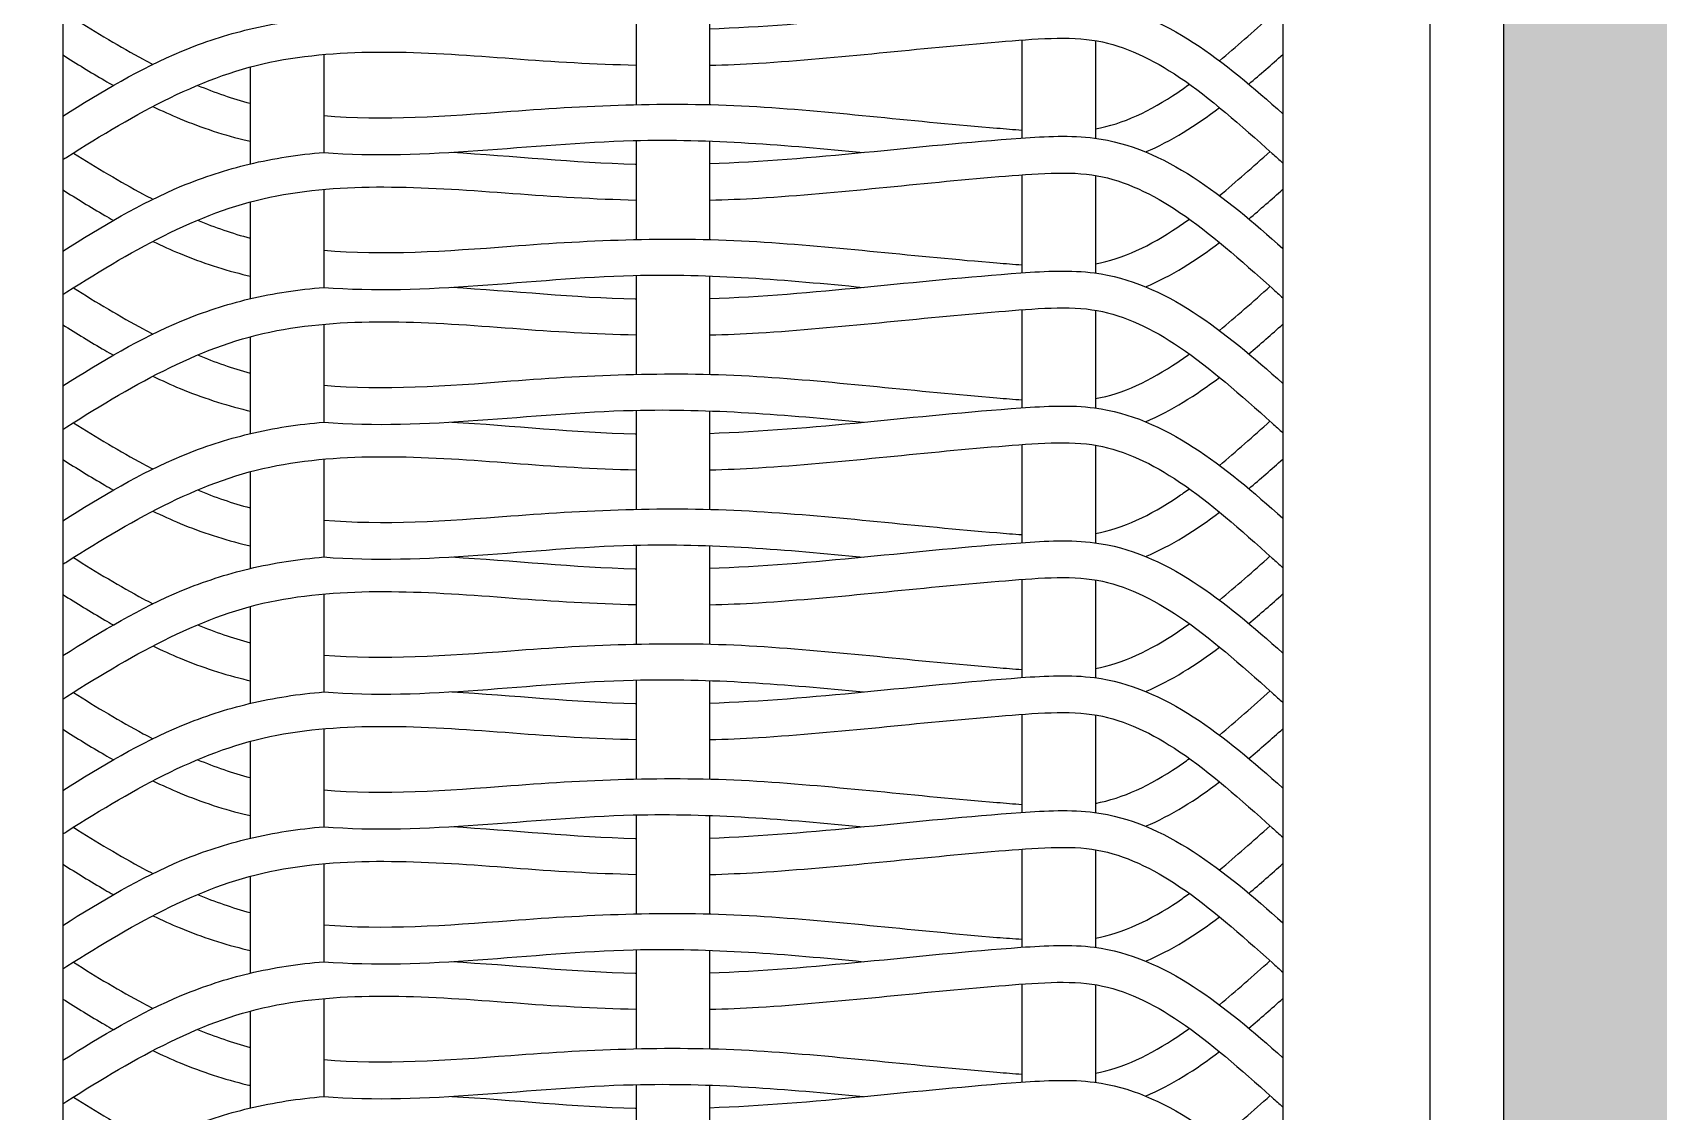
# Model space of a CAD drawing. Header units: millimetres. Extents: x 3409 to 3822, y 896 to 1108.
# Drawn here: x 3735.663 to 3736.769, y 1038.207 to 1038.941 of the extents above; entities that cross this region are included whole.
import ezdxf

# ---------------------------------------------------------------- set-up
doc = ezdxf.new("R2010")
doc.units = ezdxf.units.MM
doc.layers.add('a-epipla', color=8, linetype='Continuous')
doc.layers.add('toixoi_provolh', color=150, linetype='Continuous')

msp = doc.modelspace()

# ---------------------------------------------------------------- hatches: boundary and pattern name
at = {"layer": 'toixoi_provolh', "true_color": 0xa7a8aa}
h = msp.add_hatch(color=253, dxfattribs=at)
h.dxf.hatch_style = 1
h.paths.add_polyline_path([(3726.4639, 1040.6405), (3726.4639, 1040.2405)], flags=17)
h.paths.add_polyline_path([(3726.8639, 1040.6405), (3726.4639, 1040.6405), (3726.4639, 1040.2405), (3726.4639, 1037.6405), (3726.8639, 1037.6405)])
h.paths.add_polyline_path([(3729.8639, 1040.6405), (3726.8639, 1040.6405), (3726.8639, 1040.2405), (3729.8639, 1040.2405)])
h.paths.add_polyline_path([(3730.2639, 1040.6405), (3729.8639, 1040.6405), (3729.8639, 1040.2405), (3729.8639, 1037.6405), (3730.2639, 1037.6405)])
h.paths.add_polyline_path([(3733.2639, 1040.6405), (3730.2639, 1040.6405), (3730.2639, 1040.2405), (3733.2639, 1040.2405)])
h.paths.add_polyline_path([(3733.6639, 1040.6405), (3733.2639, 1040.6405), (3733.2639, 1040.2405), (3733.2639, 1037.6405), (3733.6639, 1037.6405)])
h.paths.add_polyline_path([(3736.6639, 1040.6405), (3733.6639, 1040.6405), (3733.6639, 1040.2405), (3736.6639, 1040.2405)])
h.paths.add_polyline_path([(3740.0639, 1040.6405), (3737.0639, 1040.6405), (3737.0639, 1040.2405), (3740.0639, 1040.2405)])
h.paths.add_polyline_path([(3737.0639, 1040.6405), (3736.6639, 1040.6405), (3736.6639, 1040.2405), (3736.6639, 1037.6405), (3737.0639, 1037.6405)])
h.paths.add_polyline_path([(3740.4639, 1040.6405), (3740.0639, 1040.6405), (3740.0639, 1040.2405), (3740.0639, 1037.6405), (3740.4639, 1037.6405)])

# ---------------------------------------------------------------- linework, layer by layer
at = {"layer": 'a-epipla'}
for p, q in [((3736.6139, 1040.1905), (3736.6139, 1037.6905)), ((3735.6839, 1040.0905), (3735.6839, 1037.6405)), ((3736.5139, 1040.0905), (3736.5139, 1037.6405)), ((3736.0739, 1038.9588), (3736.0739, 1038.8915)), ((3736.1239, 1038.9584), (3736.1239, 1038.8915)), ((3736.3364, 1038.9355), (3736.3364, 1038.8688)), ((3736.3864, 1038.9351), (3736.3864, 1038.8687)), ((3735.8614, 1038.9256), (3735.8614, 1038.859)), ((3735.8114, 1038.9171), (3735.8114, 1038.8512)), ((3736.0739, 1038.8671), (3736.0739, 1038.7997)), ((3736.1239, 1038.8667), (3736.1239, 1038.7997)), ((3735.8614, 1038.8339), (3735.8614, 1038.7672)), ((3736.3364, 1038.8438), (3736.3364, 1038.777)), ((3736.3864, 1038.8434), (3736.3864, 1038.7769)), ((3735.8114, 1038.8253), (3735.8114, 1038.7595)), ((3736.0739, 1038.7753), (3736.0739, 1038.708)), ((3736.1239, 1038.7749), (3736.1239, 1038.708)), ((3736.3364, 1038.752), (3736.3364, 1038.6853)), ((3736.3864, 1038.7516), (3736.3864, 1038.6852)), ((3735.8614, 1038.7421), (3735.8614, 1038.6755)), ((3735.8114, 1038.7336), (3735.8114, 1038.6677)), ((3736.0739, 1038.6836), (3736.0739, 1038.6162)), ((3736.1239, 1038.6832), (3736.1239, 1038.6163)), ((3736.3364, 1038.6603), (3736.3364, 1038.5936)), ((3736.3864, 1038.6599), (3736.3864, 1038.5934)), ((3735.8614, 1038.6504), (3735.8614, 1038.5838)), ((3735.8114, 1038.6418), (3735.8114, 1038.576)), ((3736.0739, 1038.5919), (3736.0739, 1038.5245)), ((3736.1239, 1038.5914), (3736.1239, 1038.5245)), ((3736.3364, 1038.5685), (3736.3364, 1038.5018)), ((3736.3864, 1038.5681), (3736.3864, 1038.5017)), ((3735.8614, 1038.5586), (3735.8614, 1038.492)), ((3735.8114, 1038.5501), (3735.8114, 1038.4842)), ((3736.0739, 1038.5001), (3736.0739, 1038.4328)), ((3736.1239, 1038.4997), (3736.1239, 1038.4328)), ((3736.3364, 1038.4768), (3736.3364, 1038.4101)), ((3736.3864, 1038.4764), (3736.3864, 1038.4099)), ((3735.8114, 1038.4583), (3735.8114, 1038.3925)), ((3735.8614, 1038.4669), (3735.8614, 1038.4003)), ((3736.0739, 1038.4084), (3736.0739, 1038.341)), ((3736.1239, 1038.408), (3736.1239, 1038.341)), ((3736.3364, 1038.385), (3736.3364, 1038.3183)), ((3736.3864, 1038.3846), (3736.3864, 1038.3182)), ((3735.8614, 1038.3751), (3735.8614, 1038.3085)), ((3735.8114, 1038.3666), (3735.8114, 1038.3007)), ((3736.0739, 1038.3166), (3736.0739, 1038.2493)), ((3736.1239, 1038.3162), (3736.1239, 1038.2493)), ((3736.3364, 1038.2933), (3736.3364, 1038.2266)), ((3736.3864, 1038.2929), (3736.3864, 1038.2264)), ((3735.8614, 1038.2834), (3735.8614, 1038.2168)), ((3735.8114, 1038.2749), (3735.8114, 1038.209)), ((3736.0739, 1038.2249), (3736.0739, 1038.1575)), ((3736.1239, 1038.2245), (3736.1239, 1038.1575))]:
    msp.add_line(p, q, dxfattribs=at)
for points, knots in [([(3736.1239, 1038.9431), (3736.1944, 1038.9455), (3736.2804, 1038.9577), (3736.4203, 1038.9654), (3736.4742, 1038.9207), (3736.5139, 1038.8853)], [0.4662693, 0.4662693, 0.4662693, 0.4662693, 0.6786549, 0.7286549, 0.877812, 0.877812, 0.877812, 0.877812]), ([(3735.6839, 1038.8837), (3735.7101, 1038.9001), (3735.7503, 1038.9244), (3735.8117, 1038.9445), (3735.8444, 1038.9493), (3735.8614, 1038.9507)], [0.0125232, 0.0125232, 0.0125232, 0.0125232, 0.1049264, 0.1530593, 0.2047826, 0.2047826, 0.2047826, 0.2047826]), ([(3735.6911, 1038.9504), (3735.707, 1038.9403), (3735.7228, 1038.9309), (3735.7386, 1038.9224), (3735.7408, 1038.9212), (3735.743, 1038.92), (3735.7451, 1038.9189)], [0.00678697, 0.00678697, 0.00678697, 0.00678697, 0.06344334, 0.06344334, 0.06344334, 0.07121295, 0.07121295, 0.07121295, 0.07121295]), ([(3736.1239, 1038.9183), (3736.1351, 1038.9186), (3736.1462, 1038.919), (3736.2124, 1038.9232), (3736.2664, 1038.9299), (3736.345, 1038.9362), (3736.3687, 1038.9383), (3736.4064, 1038.9314), (3736.4249, 1038.9227), (3736.4643, 1038.8961), (3736.4851, 1038.8776), (3736.5066, 1038.8583), (3736.509, 1038.8562), (3736.5114, 1038.854), (3736.5139, 1038.8518)], [0.4655013, 0.4655013, 0.4655013, 0.4655013, 0.498274, 0.498274, 0.6616991, 0.6616991, 0.7352337, 0.7352337, 0.8087683, 0.8087683, 0.8895351, 0.8895351, 0.8895351, 0.8986667, 0.8986667, 0.8986667, 0.8986667]), ([(3735.6839, 1038.8541), (3735.6848, 1038.8547), (3735.6857, 1038.8553), (3735.6866, 1038.8558), (3735.734, 1038.8858), (3735.7792, 1038.9117), (3735.8796, 1038.9308), (3735.9337, 1038.9272), (3736.0176, 1038.9207), (3736.0457, 1038.9191), (3736.0739, 1038.9184)], [-0.0032083, -0.0032083, -0.0032083, -0.0032083, 0, 0, 0, 0.1674245, 0.1674245, 0.3348489, 0.3348489, 0.4168796, 0.4168796, 0.4168796, 0.4168796]), ([(3735.6839, 1038.9253), (3735.6933, 1038.9194), (3735.7028, 1038.9135), (3735.7124, 1038.9079), (3735.7144, 1038.9068), (3735.7163, 1038.9056), (3735.7183, 1038.9045)], [0.01406967, 0.01406967, 0.01406967, 0.01406967, 0.04740122, 0.04740122, 0.04740122, 0.05413463, 0.05413463, 0.05413463, 0.05413463]), ([(3736.3864, 1038.875), (3736.4052, 1038.8784), (3736.4236, 1038.8872), (3736.445, 1038.9016), (3736.4476, 1038.9035), (3736.4503, 1038.9054)], [0.73539871, 0.73539871, 0.73539871, 0.73539871, 0.80876826, 0.80876826, 0.81911219, 0.81911219, 0.81911219, 0.81911219]), ([(3735.7452, 1038.8902), (3735.7513, 1038.8873), (3735.772, 1038.8779), (3735.7945, 1038.8705), (3735.8107, 1038.8667), (3735.8114, 1038.8666)], [0.08463791, 0.08463791, 0.08463791, 0.08463791, 0.10492637, 0.15305927, 0.15507122, 0.15507122, 0.15507122, 0.15507122]), ([(3735.8614, 1038.8841), (3735.9019, 1038.8806), (3735.9446, 1038.8836), (3736.0436, 1038.8912), (3736.1008, 1038.8936), (3736.2111, 1038.8867), (3736.2651, 1038.8799), (3736.3251, 1038.8751), (3736.3308, 1038.8746), (3736.3364, 1038.8742)], [0.2038605, 0.2038605, 0.2038605, 0.2038605, 0.3348489, 0.3348489, 0.498274, 0.498274, 0.6616991, 0.6616991, 0.6790294, 0.6790294, 0.6790294, 0.6790294]), ([(3735.8614, 1038.859), (3735.9305, 1038.8534), (3736.0556, 1038.8742), (3736.1763, 1038.864), (3736.2285, 1038.859)], [0.2060573, 0.2060573, 0.2060573, 0.2060573, 0.4155593, 0.5729024, 0.5729024, 0.5729024, 0.5729024]), ([(3736.1239, 1038.8514), (3736.1944, 1038.8538), (3736.2804, 1038.866), (3736.4203, 1038.8736), (3736.4742, 1038.829), (3736.5139, 1038.7936)], [0.4662693, 0.4662693, 0.4662693, 0.4662693, 0.6786549, 0.7286549, 0.877812, 0.877812, 0.877812, 0.877812]), ([(3735.6839, 1038.7919), (3735.7101, 1038.8084), (3735.7503, 1038.8327), (3735.8117, 1038.8527), (3735.8444, 1038.8576), (3735.8614, 1038.859)], [0.0125232, 0.0125232, 0.0125232, 0.0125232, 0.1049264, 0.1530593, 0.2047826, 0.2047826, 0.2047826, 0.2047826]), ([(3735.6911, 1038.8586), (3735.707, 1038.8486), (3735.7228, 1038.8391), (3735.7386, 1038.8306), (3735.7408, 1038.8294), (3735.743, 1038.8283), (3735.7451, 1038.8272)], [0.00678697, 0.00678697, 0.00678697, 0.00678697, 0.06344334, 0.06344334, 0.06344334, 0.07121295, 0.07121295, 0.07121295, 0.07121295]), ([(3735.9485, 1038.8591), (3735.99, 1038.8567), (3736.0321, 1038.8521), (3736.0737, 1038.851), (3736.0739, 1038.851)], [0.2917847, 0.2917847, 0.2917847, 0.2917847, 0.4155593, 0.4161946, 0.4161946, 0.4161946, 0.4161946]), ([(3736.1239, 1038.8266), (3736.1351, 1038.8268), (3736.1462, 1038.8273), (3736.2124, 1038.8314), (3736.2664, 1038.8381), (3736.345, 1038.8445), (3736.3687, 1038.8466), (3736.4064, 1038.8397), (3736.4249, 1038.8309), (3736.4643, 1038.8043), (3736.4851, 1038.7858), (3736.5066, 1038.7666), (3736.509, 1038.7644), (3736.5114, 1038.7622), (3736.5139, 1038.76)], [0.4655013, 0.4655013, 0.4655013, 0.4655013, 0.498274, 0.498274, 0.6616991, 0.6616991, 0.7352337, 0.7352337, 0.8087683, 0.8087683, 0.8895351, 0.8895351, 0.8895351, 0.8986667, 0.8986667, 0.8986667, 0.8986667]), ([(3735.6839, 1038.7624), (3735.6848, 1038.7629), (3735.6857, 1038.7635), (3735.6866, 1038.7641), (3735.734, 1038.7941), (3735.7792, 1038.8199), (3735.8796, 1038.839), (3735.9337, 1038.8354), (3736.0176, 1038.829), (3736.0457, 1038.8273), (3736.0739, 1038.8266)], [-0.0032083, -0.0032083, -0.0032083, -0.0032083, 0, 0, 0, 0.1674245, 0.1674245, 0.3348489, 0.3348489, 0.4168796, 0.4168796, 0.4168796, 0.4168796]), ([(3735.6839, 1038.8336), (3735.6933, 1038.8276), (3735.7028, 1038.8218), (3735.7124, 1038.8162), (3735.7144, 1038.815), (3735.7163, 1038.8139), (3735.7183, 1038.8128)], [0.01406967, 0.01406967, 0.01406967, 0.01406967, 0.04740122, 0.04740122, 0.04740122, 0.05413463, 0.05413463, 0.05413463, 0.05413463]), ([(3736.3864, 1038.7832), (3736.4052, 1038.7867), (3736.4236, 1038.7954), (3736.445, 1038.8099), (3736.4476, 1038.8117), (3736.4503, 1038.8136)], [0.73539871, 0.73539871, 0.73539871, 0.73539871, 0.80876826, 0.80876826, 0.81911219, 0.81911219, 0.81911219, 0.81911219]), ([(3735.8614, 1038.7924), (3735.9019, 1038.7889), (3735.9446, 1038.7918), (3736.0436, 1038.7995), (3736.1008, 1038.8018), (3736.2111, 1038.7949), (3736.2651, 1038.7882), (3736.3251, 1038.7834), (3736.3308, 1038.7829), (3736.3364, 1038.7825)], [0.2038605, 0.2038605, 0.2038605, 0.2038605, 0.3348489, 0.3348489, 0.498274, 0.498274, 0.6616991, 0.6616991, 0.6790294, 0.6790294, 0.6790294, 0.6790294]), ([(3735.7452, 1038.7985), (3735.7513, 1038.7955), (3735.772, 1038.7861), (3735.7945, 1038.7788), (3735.8107, 1038.775), (3735.8114, 1038.7748)], [0.08463791, 0.08463791, 0.08463791, 0.08463791, 0.10492637, 0.15305927, 0.15507122, 0.15507122, 0.15507122, 0.15507122]), ([(3736.1239, 1038.7596), (3736.1944, 1038.7621), (3736.2804, 1038.7743), (3736.4203, 1038.7819), (3736.4742, 1038.7372), (3736.5139, 1038.7018)], [0.4662693, 0.4662693, 0.4662693, 0.4662693, 0.6786549, 0.7286549, 0.877812, 0.877812, 0.877812, 0.877812]), ([(3735.6839, 1038.7002), (3735.7101, 1038.7167), (3735.7503, 1038.741), (3735.8117, 1038.761), (3735.8444, 1038.7658), (3735.8614, 1038.7672)], [0.0125232, 0.0125232, 0.0125232, 0.0125232, 0.1049264, 0.1530593, 0.2047826, 0.2047826, 0.2047826, 0.2047826]), ([(3735.6911, 1038.7669), (3735.707, 1038.7569), (3735.7228, 1038.7474), (3735.7386, 1038.7389), (3735.7408, 1038.7377), (3735.743, 1038.7366), (3735.7451, 1038.7354)], [0.00678697, 0.00678697, 0.00678697, 0.00678697, 0.06344334, 0.06344334, 0.06344334, 0.07121295, 0.07121295, 0.07121295, 0.07121295]), ([(3735.8614, 1038.7672), (3735.9305, 1038.7616), (3736.0556, 1038.7824), (3736.1763, 1038.7723), (3736.2285, 1038.7672)], [0.2060573, 0.2060573, 0.2060573, 0.2060573, 0.4155593, 0.5729024, 0.5729024, 0.5729024, 0.5729024]), ([(3735.9485, 1038.7673), (3735.99, 1038.7649), (3736.0321, 1038.7603), (3736.0737, 1038.7593), (3736.0739, 1038.7593)], [0.2917847, 0.2917847, 0.2917847, 0.2917847, 0.4155593, 0.4161946, 0.4161946, 0.4161946, 0.4161946]), ([(3735.6839, 1038.6706), (3735.6848, 1038.6712), (3735.6857, 1038.6718), (3735.6866, 1038.6723), (3735.734, 1038.7023), (3735.7792, 1038.7282), (3735.8796, 1038.7473), (3735.9337, 1038.7437), (3736.0176, 1038.7372), (3736.0457, 1038.7356), (3736.0739, 1038.7349)], [-0.0032083, -0.0032083, -0.0032083, -0.0032083, 0, 0, 0, 0.1674245, 0.1674245, 0.3348489, 0.3348489, 0.4168796, 0.4168796, 0.4168796, 0.4168796]), ([(3736.1239, 1038.7348), (3736.1351, 1038.7351), (3736.1462, 1038.7355), (3736.2124, 1038.7397), (3736.2664, 1038.7464), (3736.345, 1038.7527), (3736.3687, 1038.7549), (3736.4064, 1038.748), (3736.4249, 1038.7392), (3736.4643, 1038.7126), (3736.4851, 1038.6941), (3736.5066, 1038.6748), (3736.509, 1038.6727), (3736.5114, 1038.6705), (3736.5139, 1038.6683)], [0.4655013, 0.4655013, 0.4655013, 0.4655013, 0.498274, 0.498274, 0.6616991, 0.6616991, 0.7352337, 0.7352337, 0.8087683, 0.8087683, 0.8895351, 0.8895351, 0.8895351, 0.8986667, 0.8986667, 0.8986667, 0.8986667]), ([(3735.6839, 1038.7418), (3735.6933, 1038.7359), (3735.7028, 1038.73), (3735.7124, 1038.7244), (3735.7144, 1038.7233), (3735.7163, 1038.7222), (3735.7183, 1038.721)], [0.01406967, 0.01406967, 0.01406967, 0.01406967, 0.04740122, 0.04740122, 0.04740122, 0.05413463, 0.05413463, 0.05413463, 0.05413463]), ([(3736.3864, 1038.6915), (3736.4052, 1038.6949), (3736.4236, 1038.7037), (3736.445, 1038.7181), (3736.4476, 1038.72), (3736.4503, 1038.7219)], [0.73539871, 0.73539871, 0.73539871, 0.73539871, 0.80876826, 0.80876826, 0.81911219, 0.81911219, 0.81911219, 0.81911219]), ([(3735.7452, 1038.7068), (3735.7513, 1038.7038), (3735.772, 1038.6944), (3735.7945, 1038.6871), (3735.8107, 1038.6832), (3735.8114, 1038.6831)], [0.08463791, 0.08463791, 0.08463791, 0.08463791, 0.10492637, 0.15305927, 0.15507122, 0.15507122, 0.15507122, 0.15507122]), ([(3735.8614, 1038.7006), (3735.9019, 1038.6972), (3735.9446, 1038.7001), (3736.0436, 1038.7078), (3736.1008, 1038.7101), (3736.2111, 1038.7032), (3736.2651, 1038.6964), (3736.3251, 1038.6916), (3736.3308, 1038.6911), (3736.3364, 1038.6907)], [0.2038605, 0.2038605, 0.2038605, 0.2038605, 0.3348489, 0.3348489, 0.498274, 0.498274, 0.6616991, 0.6616991, 0.6790294, 0.6790294, 0.6790294, 0.6790294]), ([(3735.8614, 1038.6755), (3735.9305, 1038.6699), (3736.0556, 1038.6907), (3736.1763, 1038.6805), (3736.2285, 1038.6755)], [0.2060573, 0.2060573, 0.2060573, 0.2060573, 0.4155593, 0.5729024, 0.5729024, 0.5729024, 0.5729024]), ([(3736.1239, 1038.6679), (3736.1944, 1038.6703), (3736.2804, 1038.6825), (3736.4203, 1038.6901), (3736.4742, 1038.6455), (3736.5139, 1038.6101)], [0.4662693, 0.4662693, 0.4662693, 0.4662693, 0.6786549, 0.7286549, 0.877812, 0.877812, 0.877812, 0.877812]), ([(3735.6839, 1038.6084), (3735.7101, 1038.6249), (3735.7503, 1038.6492), (3735.8117, 1038.6692), (3735.8444, 1038.6741), (3735.8614, 1038.6755)], [0.0125232, 0.0125232, 0.0125232, 0.0125232, 0.1049264, 0.1530593, 0.2047826, 0.2047826, 0.2047826, 0.2047826]), ([(3735.6911, 1038.6751), (3735.707, 1038.6651), (3735.7228, 1038.6556), (3735.7386, 1038.6471), (3735.7408, 1038.646), (3735.743, 1038.6448), (3735.7451, 1038.6437)], [0.00678697, 0.00678697, 0.00678697, 0.00678697, 0.06344334, 0.06344334, 0.06344334, 0.07121295, 0.07121295, 0.07121295, 0.07121295]), ([(3735.9485, 1038.6756), (3735.99, 1038.6732), (3736.0321, 1038.6686), (3736.0737, 1038.6675), (3736.0739, 1038.6675)], [0.2917847, 0.2917847, 0.2917847, 0.2917847, 0.4155593, 0.4161946, 0.4161946, 0.4161946, 0.4161946]), ([(3736.1239, 1038.6431), (3736.1351, 1038.6433), (3736.1462, 1038.6438), (3736.2124, 1038.6479), (3736.2664, 1038.6547), (3736.345, 1038.661), (3736.3687, 1038.6631), (3736.4064, 1038.6562), (3736.4249, 1038.6474), (3736.4643, 1038.6209), (3736.4851, 1038.6024), (3736.5066, 1038.5831), (3736.509, 1038.5809), (3736.5114, 1038.5787), (3736.5139, 1038.5765)], [0.4655013, 0.4655013, 0.4655013, 0.4655013, 0.498274, 0.498274, 0.6616991, 0.6616991, 0.7352337, 0.7352337, 0.8087683, 0.8087683, 0.8895351, 0.8895351, 0.8895351, 0.8986667, 0.8986667, 0.8986667, 0.8986667]), ([(3735.6839, 1038.5789), (3735.6848, 1038.5794), (3735.6857, 1038.58), (3735.6866, 1038.5806), (3735.734, 1038.6106), (3735.7792, 1038.6364), (3735.8796, 1038.6555), (3735.9337, 1038.652), (3736.0176, 1038.6455), (3736.0457, 1038.6438), (3736.0739, 1038.6431)], [-0.0032083, -0.0032083, -0.0032083, -0.0032083, 0, 0, 0, 0.1674245, 0.1674245, 0.3348489, 0.3348489, 0.4168796, 0.4168796, 0.4168796, 0.4168796]), ([(3735.6839, 1038.6501), (3735.6933, 1038.6442), (3735.7028, 1038.6383), (3735.7124, 1038.6327), (3735.7144, 1038.6315), (3735.7163, 1038.6304), (3735.7183, 1038.6293)], [0.01406967, 0.01406967, 0.01406967, 0.01406967, 0.04740122, 0.04740122, 0.04740122, 0.05413463, 0.05413463, 0.05413463, 0.05413463]), ([(3736.3864, 1038.5997), (3736.4052, 1038.6032), (3736.4236, 1038.612), (3736.445, 1038.6264), (3736.4476, 1038.6282), (3736.4503, 1038.6302)], [0.73539871, 0.73539871, 0.73539871, 0.73539871, 0.80876826, 0.80876826, 0.81911219, 0.81911219, 0.81911219, 0.81911219]), ([(3735.7452, 1038.615), (3735.7513, 1038.6121), (3735.772, 1038.6026), (3735.7945, 1038.5953), (3735.8107, 1038.5915), (3735.8114, 1038.5913)], [0.08463791, 0.08463791, 0.08463791, 0.08463791, 0.10492637, 0.15305927, 0.15507122, 0.15507122, 0.15507122, 0.15507122]), ([(3735.8614, 1038.6089), (3735.9019, 1038.6054), (3735.9446, 1038.6083), (3736.0436, 1038.616), (3736.1008, 1038.6183), (3736.2111, 1038.6114), (3736.2651, 1038.6047), (3736.3251, 1038.5999), (3736.3308, 1038.5994), (3736.3364, 1038.599)], [0.2038605, 0.2038605, 0.2038605, 0.2038605, 0.3348489, 0.3348489, 0.498274, 0.498274, 0.6616991, 0.6616991, 0.6790294, 0.6790294, 0.6790294, 0.6790294]), ([(3735.8614, 1038.5838), (3735.9305, 1038.5782), (3736.0556, 1038.5989), (3736.1763, 1038.5888), (3736.2285, 1038.5837)], [0.2060573, 0.2060573, 0.2060573, 0.2060573, 0.4155593, 0.5729024, 0.5729024, 0.5729024, 0.5729024]), ([(3736.1239, 1038.5761), (3736.1944, 1038.5786), (3736.2804, 1038.5908), (3736.4203, 1038.5984), (3736.4742, 1038.5538), (3736.5139, 1038.5184)], [0.4662693, 0.4662693, 0.4662693, 0.4662693, 0.6786549, 0.7286549, 0.877812, 0.877812, 0.877812, 0.877812]), ([(3735.6839, 1038.5167), (3735.7101, 1038.5332), (3735.7503, 1038.5575), (3735.8117, 1038.5775), (3735.8444, 1038.5823), (3735.8614, 1038.5838)], [0.0125232, 0.0125232, 0.0125232, 0.0125232, 0.1049264, 0.1530593, 0.2047826, 0.2047826, 0.2047826, 0.2047826]), ([(3735.6911, 1038.5834), (3735.707, 1038.5734), (3735.7228, 1038.5639), (3735.7386, 1038.5554), (3735.7408, 1038.5542), (3735.743, 1038.5531), (3735.7451, 1038.5519)], [0.00678697, 0.00678697, 0.00678697, 0.00678697, 0.06344334, 0.06344334, 0.06344334, 0.07121295, 0.07121295, 0.07121295, 0.07121295]), ([(3735.9485, 1038.5838), (3735.99, 1038.5814), (3736.0321, 1038.5768), (3736.0737, 1038.5758), (3736.0739, 1038.5758)], [0.2917847, 0.2917847, 0.2917847, 0.2917847, 0.4155593, 0.4161946, 0.4161946, 0.4161946, 0.4161946]), ([(3736.1239, 1038.5513), (3736.1351, 1038.5516), (3736.1462, 1038.552), (3736.2124, 1038.5562), (3736.2664, 1038.5629), (3736.345, 1038.5693), (3736.3687, 1038.5714), (3736.4064, 1038.5645), (3736.4249, 1038.5557), (3736.4643, 1038.5291), (3736.4851, 1038.5106), (3736.5066, 1038.4914), (3736.509, 1038.4892), (3736.5114, 1038.487), (3736.5139, 1038.4848)], [0.4655013, 0.4655013, 0.4655013, 0.4655013, 0.498274, 0.498274, 0.6616991, 0.6616991, 0.7352337, 0.7352337, 0.8087683, 0.8087683, 0.8895351, 0.8895351, 0.8895351, 0.8986667, 0.8986667, 0.8986667, 0.8986667]), ([(3735.6839, 1038.4871), (3735.6848, 1038.4877), (3735.6857, 1038.4883), (3735.6866, 1038.4889), (3735.734, 1038.5188), (3735.7792, 1038.5447), (3735.8796, 1038.5638), (3735.9337, 1038.5602), (3736.0176, 1038.5537), (3736.0457, 1038.5521), (3736.0739, 1038.5514)], [-0.0032083, -0.0032083, -0.0032083, -0.0032083, 0, 0, 0, 0.1674245, 0.1674245, 0.3348489, 0.3348489, 0.4168796, 0.4168796, 0.4168796, 0.4168796]), ([(3735.6839, 1038.5583), (3735.6933, 1038.5524), (3735.7028, 1038.5466), (3735.7124, 1038.5409), (3735.7144, 1038.5398), (3735.7163, 1038.5387), (3735.7183, 1038.5376)], [0.01406967, 0.01406967, 0.01406967, 0.01406967, 0.04740122, 0.04740122, 0.04740122, 0.05413463, 0.05413463, 0.05413463, 0.05413463]), ([(3736.3864, 1038.508), (3736.4052, 1038.5114), (3736.4236, 1038.5202), (3736.445, 1038.5346), (3736.4476, 1038.5365), (3736.4503, 1038.5384)], [0.73539871, 0.73539871, 0.73539871, 0.73539871, 0.80876826, 0.80876826, 0.81911219, 0.81911219, 0.81911219, 0.81911219]), ([(3735.8614, 1038.5171), (3735.9019, 1038.5137), (3735.9446, 1038.5166), (3736.0436, 1038.5243), (3736.1008, 1038.5266), (3736.2111, 1038.5197), (3736.2651, 1038.513), (3736.3251, 1038.5081), (3736.3308, 1038.5077), (3736.3364, 1038.5072)], [0.2038605, 0.2038605, 0.2038605, 0.2038605, 0.3348489, 0.3348489, 0.498274, 0.498274, 0.6616991, 0.6616991, 0.6790294, 0.6790294, 0.6790294, 0.6790294]), ([(3735.7452, 1038.5233), (3735.7513, 1038.5203), (3735.772, 1038.5109), (3735.7945, 1038.5036), (3735.8107, 1038.4998), (3735.8114, 1038.4996)], [0.08463791, 0.08463791, 0.08463791, 0.08463791, 0.10492637, 0.15305927, 0.15507122, 0.15507122, 0.15507122, 0.15507122]), ([(3735.8614, 1038.492), (3735.9305, 1038.4864), (3736.0556, 1038.5072), (3736.1763, 1038.4971), (3736.2285, 1038.492)], [0.2060573, 0.2060573, 0.2060573, 0.2060573, 0.4155593, 0.5729024, 0.5729024, 0.5729024, 0.5729024]), ([(3736.1239, 1038.4844), (3736.1944, 1038.4868), (3736.2804, 1038.499), (3736.4203, 1038.5066), (3736.4742, 1038.462), (3736.5139, 1038.4266)], [0.4662693, 0.4662693, 0.4662693, 0.4662693, 0.6786549, 0.7286549, 0.877812, 0.877812, 0.877812, 0.877812]), ([(3735.6839, 1038.425), (3735.7101, 1038.4414), (3735.7503, 1038.4657), (3735.8117, 1038.4857), (3735.8444, 1038.4906), (3735.8614, 1038.492)], [0.0125232, 0.0125232, 0.0125232, 0.0125232, 0.1049264, 0.1530593, 0.2047826, 0.2047826, 0.2047826, 0.2047826]), ([(3735.6911, 1038.4917), (3735.707, 1038.4816), (3735.7228, 1038.4721), (3735.7386, 1038.4636), (3735.7408, 1038.4625), (3735.743, 1038.4613), (3735.7451, 1038.4602)], [0.00678697, 0.00678697, 0.00678697, 0.00678697, 0.06344334, 0.06344334, 0.06344334, 0.07121295, 0.07121295, 0.07121295, 0.07121295]), ([(3735.9485, 1038.4921), (3735.99, 1038.4897), (3736.0321, 1038.4851), (3736.0737, 1038.4841), (3736.0739, 1038.4841)], [0.2917847, 0.2917847, 0.2917847, 0.2917847, 0.4155593, 0.4161946, 0.4161946, 0.4161946, 0.4161946]), ([(3736.1239, 1038.4596), (3736.1351, 1038.4598), (3736.1462, 1038.4603), (3736.2124, 1038.4644), (3736.2664, 1038.4712), (3736.345, 1038.4775), (3736.3687, 1038.4796), (3736.4064, 1038.4727), (3736.4249, 1038.464), (3736.4643, 1038.4374), (3736.4851, 1038.4189), (3736.5066, 1038.3996), (3736.509, 1038.3974), (3736.5114, 1038.3953), (3736.5139, 1038.3931)], [0.4655013, 0.4655013, 0.4655013, 0.4655013, 0.498274, 0.498274, 0.6616991, 0.6616991, 0.7352337, 0.7352337, 0.8087683, 0.8087683, 0.8895351, 0.8895351, 0.8895351, 0.8986667, 0.8986667, 0.8986667, 0.8986667]), ([(3735.6839, 1038.3954), (3735.6848, 1038.396), (3735.6857, 1038.3965), (3735.6866, 1038.3971), (3735.734, 1038.4271), (3735.7792, 1038.453), (3735.8796, 1038.4721), (3735.9337, 1038.4685), (3736.0176, 1038.462), (3736.0457, 1038.4603), (3736.0739, 1038.4597)], [-0.0032083, -0.0032083, -0.0032083, -0.0032083, 0, 0, 0, 0.1674245, 0.1674245, 0.3348489, 0.3348489, 0.4168796, 0.4168796, 0.4168796, 0.4168796]), ([(3735.6839, 1038.4666), (3735.6933, 1038.4607), (3735.7028, 1038.4548), (3735.7124, 1038.4492), (3735.7144, 1038.4481), (3735.7163, 1038.4469), (3735.7183, 1038.4458)], [0.01406967, 0.01406967, 0.01406967, 0.01406967, 0.04740122, 0.04740122, 0.04740122, 0.05413463, 0.05413463, 0.05413463, 0.05413463]), ([(3736.3864, 1038.4162), (3736.4052, 1038.4197), (3736.4236, 1038.4285), (3736.445, 1038.4429), (3736.4476, 1038.4447), (3736.4503, 1038.4467)], [0.73539871, 0.73539871, 0.73539871, 0.73539871, 0.80876826, 0.80876826, 0.81911219, 0.81911219, 0.81911219, 0.81911219]), ([(3735.7452, 1038.4315), (3735.7513, 1038.4286), (3735.772, 1038.4192), (3735.7945, 1038.4118), (3735.8107, 1038.408), (3735.8114, 1038.4079)], [0.08463791, 0.08463791, 0.08463791, 0.08463791, 0.10492637, 0.15305927, 0.15507122, 0.15507122, 0.15507122, 0.15507122]), ([(3735.8614, 1038.4254), (3735.9019, 1038.4219), (3735.9446, 1038.4249), (3736.0436, 1038.4325), (3736.1008, 1038.4348), (3736.2111, 1038.4279), (3736.2651, 1038.4212), (3736.3251, 1038.4164), (3736.3308, 1038.4159), (3736.3364, 1038.4155)], [0.2038605, 0.2038605, 0.2038605, 0.2038605, 0.3348489, 0.3348489, 0.498274, 0.498274, 0.6616991, 0.6616991, 0.6790294, 0.6790294, 0.6790294, 0.6790294]), ([(3735.8614, 1038.4003), (3735.9305, 1038.3947), (3736.0556, 1038.4154), (3736.1763, 1038.4053), (3736.2285, 1038.4003)], [0.2060573, 0.2060573, 0.2060573, 0.2060573, 0.4155593, 0.5729024, 0.5729024, 0.5729024, 0.5729024]), ([(3736.1239, 1038.3926), (3736.1944, 1038.3951), (3736.2804, 1038.4073), (3736.4203, 1038.4149), (3736.4742, 1038.3703), (3736.5139, 1038.3349)], [0.4662693, 0.4662693, 0.4662693, 0.4662693, 0.6786549, 0.7286549, 0.877812, 0.877812, 0.877812, 0.877812]), ([(3735.6839, 1038.3332), (3735.7101, 1038.3497), (3735.7503, 1038.374), (3735.8117, 1038.394), (3735.8444, 1038.3988), (3735.8614, 1038.4003)], [0.0125232, 0.0125232, 0.0125232, 0.0125232, 0.1049264, 0.1530593, 0.2047826, 0.2047826, 0.2047826, 0.2047826]), ([(3735.6911, 1038.3999), (3735.707, 1038.3899), (3735.7228, 1038.3804), (3735.7386, 1038.3719), (3735.7408, 1038.3707), (3735.743, 1038.3696), (3735.7451, 1038.3685)], [0.00678697, 0.00678697, 0.00678697, 0.00678697, 0.06344334, 0.06344334, 0.06344334, 0.07121295, 0.07121295, 0.07121295, 0.07121295]), ([(3735.9485, 1038.4004), (3735.99, 1038.398), (3736.0321, 1038.3934), (3736.0737, 1038.3923), (3736.0739, 1038.3923)], [0.2917847, 0.2917847, 0.2917847, 0.2917847, 0.4155593, 0.4161946, 0.4161946, 0.4161946, 0.4161946]), ([(3735.6839, 1038.3036), (3735.6848, 1038.3042), (3735.6857, 1038.3048), (3735.6866, 1038.3054), (3735.734, 1038.3353), (3735.7792, 1038.3612), (3735.8796, 1038.3803), (3735.9337, 1038.3767), (3736.0176, 1038.3702), (3736.0457, 1038.3686), (3736.0739, 1038.3679)], [-0.0032083, -0.0032083, -0.0032083, -0.0032083, 0, 0, 0, 0.1674245, 0.1674245, 0.3348489, 0.3348489, 0.4168796, 0.4168796, 0.4168796, 0.4168796]), ([(3736.1239, 1038.3678), (3736.1351, 1038.3681), (3736.1462, 1038.3686), (3736.2124, 1038.3727), (3736.2664, 1038.3794), (3736.345, 1038.3858), (3736.3687, 1038.3879), (3736.4064, 1038.381), (3736.4249, 1038.3722), (3736.4643, 1038.3456), (3736.4851, 1038.3271), (3736.5066, 1038.3079), (3736.509, 1038.3057), (3736.5114, 1038.3035), (3736.5139, 1038.3013)], [0.4655013, 0.4655013, 0.4655013, 0.4655013, 0.498274, 0.498274, 0.6616991, 0.6616991, 0.7352337, 0.7352337, 0.8087683, 0.8087683, 0.8895351, 0.8895351, 0.8895351, 0.8986667, 0.8986667, 0.8986667, 0.8986667]), ([(3735.6839, 1038.3749), (3735.6933, 1038.3689), (3735.7028, 1038.3631), (3735.7124, 1038.3574), (3735.7144, 1038.3563), (3735.7163, 1038.3552), (3735.7183, 1038.3541)], [0.01406967, 0.01406967, 0.01406967, 0.01406967, 0.04740122, 0.04740122, 0.04740122, 0.05413463, 0.05413463, 0.05413463, 0.05413463]), ([(3736.3864, 1038.3245), (3736.4052, 1038.328), (3736.4236, 1038.3367), (3736.445, 1038.3511), (3736.4476, 1038.353), (3736.4503, 1038.3549)], [0.73539871, 0.73539871, 0.73539871, 0.73539871, 0.80876826, 0.80876826, 0.81911219, 0.81911219, 0.81911219, 0.81911219]), ([(3735.7452, 1038.3398), (3735.7513, 1038.3368), (3735.772, 1038.3274), (3735.7945, 1038.3201), (3735.8107, 1038.3163), (3735.8114, 1038.3161)], [0.08463791, 0.08463791, 0.08463791, 0.08463791, 0.10492637, 0.15305927, 0.15507122, 0.15507122, 0.15507122, 0.15507122]), ([(3735.8614, 1038.3336), (3735.9019, 1038.3302), (3735.9446, 1038.3331), (3736.0436, 1038.3408), (3736.1008, 1038.3431), (3736.2111, 1038.3362), (3736.2651, 1038.3295), (3736.3251, 1038.3246), (3736.3308, 1038.3242), (3736.3364, 1038.3238)], [0.2038605, 0.2038605, 0.2038605, 0.2038605, 0.3348489, 0.3348489, 0.498274, 0.498274, 0.6616991, 0.6616991, 0.6790294, 0.6790294, 0.6790294, 0.6790294]), ([(3735.8614, 1038.3085), (3735.9305, 1038.3029), (3736.0556, 1038.3237), (3736.1763, 1038.3136), (3736.2285, 1038.3085)], [0.2060573, 0.2060573, 0.2060573, 0.2060573, 0.4155593, 0.5729024, 0.5729024, 0.5729024, 0.5729024]), ([(3736.1239, 1038.3009), (3736.1944, 1038.3033), (3736.2804, 1038.3155), (3736.4203, 1038.3232), (3736.4742, 1038.2785), (3736.5139, 1038.2431)], [0.4662693, 0.4662693, 0.4662693, 0.4662693, 0.6786549, 0.7286549, 0.877812, 0.877812, 0.877812, 0.877812]), ([(3735.6839, 1038.2415), (3735.7101, 1038.2579), (3735.7503, 1038.2822), (3735.8117, 1038.3022), (3735.8444, 1038.3071), (3735.8614, 1038.3085)], [0.0125232, 0.0125232, 0.0125232, 0.0125232, 0.1049264, 0.1530593, 0.2047826, 0.2047826, 0.2047826, 0.2047826]), ([(3735.6911, 1038.3082), (3735.707, 1038.2981), (3735.7228, 1038.2886), (3735.7386, 1038.2802), (3735.7408, 1038.279), (3735.743, 1038.2778), (3735.7451, 1038.2767)], [0.00678697, 0.00678697, 0.00678697, 0.00678697, 0.06344334, 0.06344334, 0.06344334, 0.07121295, 0.07121295, 0.07121295, 0.07121295]), ([(3735.9485, 1038.3086), (3735.99, 1038.3062), (3736.0321, 1038.3016), (3736.0737, 1038.3006), (3736.0739, 1038.3006)], [0.2917847, 0.2917847, 0.2917847, 0.2917847, 0.4155593, 0.4161946, 0.4161946, 0.4161946, 0.4161946]), ([(3736.1239, 1038.2761), (3736.1351, 1038.2764), (3736.1462, 1038.2768), (3736.2124, 1038.281), (3736.2664, 1038.2877), (3736.345, 1038.294), (3736.3687, 1038.2961), (3736.4064, 1038.2892), (3736.4249, 1038.2805), (3736.4643, 1038.2539), (3736.4851, 1038.2354), (3736.5066, 1038.2161), (3736.509, 1038.214), (3736.5114, 1038.2118), (3736.5139, 1038.2096)], [0.4655013, 0.4655013, 0.4655013, 0.4655013, 0.498274, 0.498274, 0.6616991, 0.6616991, 0.7352337, 0.7352337, 0.8087683, 0.8087683, 0.8895351, 0.8895351, 0.8895351, 0.8986667, 0.8986667, 0.8986667, 0.8986667]), ([(3735.6839, 1038.2119), (3735.6848, 1038.2125), (3735.6857, 1038.2131), (3735.6866, 1038.2136), (3735.734, 1038.2436), (3735.7792, 1038.2695), (3735.8796, 1038.2886), (3735.9337, 1038.285), (3736.0176, 1038.2785), (3736.0457, 1038.2768), (3736.0739, 1038.2762)], [-0.0032083, -0.0032083, -0.0032083, -0.0032083, 0, 0, 0, 0.1674245, 0.1674245, 0.3348489, 0.3348489, 0.4168796, 0.4168796, 0.4168796, 0.4168796]), ([(3735.6839, 1038.2831), (3735.6933, 1038.2772), (3735.7028, 1038.2713), (3735.7124, 1038.2657), (3735.7144, 1038.2646), (3735.7163, 1038.2634), (3735.7183, 1038.2623)], [0.01406967, 0.01406967, 0.01406967, 0.01406967, 0.04740122, 0.04740122, 0.04740122, 0.05413463, 0.05413463, 0.05413463, 0.05413463]), ([(3736.3864, 1038.2327), (3736.4052, 1038.2362), (3736.4236, 1038.245), (3736.445, 1038.2594), (3736.4476, 1038.2613), (3736.4503, 1038.2632)], [0.73539871, 0.73539871, 0.73539871, 0.73539871, 0.80876826, 0.80876826, 0.81911219, 0.81911219, 0.81911219, 0.81911219]), ([(3735.7452, 1038.248), (3735.7513, 1038.2451), (3735.772, 1038.2357), (3735.7945, 1038.2283), (3735.8107, 1038.2245), (3735.8114, 1038.2244)], [0.08463791, 0.08463791, 0.08463791, 0.08463791, 0.10492637, 0.15305927, 0.15507122, 0.15507122, 0.15507122, 0.15507122]), ([(3735.8614, 1038.2419), (3735.9019, 1038.2384), (3735.9446, 1038.2414), (3736.0436, 1038.249), (3736.1008, 1038.2514), (3736.2111, 1038.2445), (3736.2651, 1038.2377), (3736.3251, 1038.2329), (3736.3308, 1038.2324), (3736.3364, 1038.232)], [0.2038605, 0.2038605, 0.2038605, 0.2038605, 0.3348489, 0.3348489, 0.498274, 0.498274, 0.6616991, 0.6616991, 0.6790294, 0.6790294, 0.6790294, 0.6790294]), ([(3735.8614, 1038.2168), (3735.9305, 1038.2112), (3736.0556, 1038.232), (3736.1763, 1038.2218), (3736.2285, 1038.2168)], [0.2060573, 0.2060573, 0.2060573, 0.2060573, 0.4155593, 0.5729024, 0.5729024, 0.5729024, 0.5729024]), ([(3736.1239, 1038.2092), (3736.1944, 1038.2116), (3736.2804, 1038.2238), (3736.4203, 1038.2314), (3736.4742, 1038.1868), (3736.5139, 1038.1514)], [0.4662693, 0.4662693, 0.4662693, 0.4662693, 0.6786549, 0.7286549, 0.877812, 0.877812, 0.877812, 0.877812]), ([(3735.6839, 1038.1497), (3735.7101, 1038.1662), (3735.7503, 1038.1905), (3735.8117, 1038.2105), (3735.8444, 1038.2153), (3735.8614, 1038.2168)], [0.0125232, 0.0125232, 0.0125232, 0.0125232, 0.1049264, 0.1530593, 0.2047826, 0.2047826, 0.2047826, 0.2047826]), ([(3735.6911, 1038.2164), (3735.707, 1038.2064), (3735.7228, 1038.1969), (3735.7386, 1038.1884), (3735.7408, 1038.1872), (3735.743, 1038.1861), (3735.7451, 1038.185)], [0.00678697, 0.00678697, 0.00678697, 0.00678697, 0.06344334, 0.06344334, 0.06344334, 0.07121295, 0.07121295, 0.07121295, 0.07121295]), ([(3735.9485, 1038.2169), (3735.99, 1038.2145), (3736.0321, 1038.2099), (3736.0737, 1038.2088), (3736.0739, 1038.2088)], [0.2917847, 0.2917847, 0.2917847, 0.2917847, 0.4155593, 0.4161946, 0.4161946, 0.4161946, 0.4161946])]:
    msp.add_open_spline(points, degree=3, knots=knots, dxfattribs=at)
for points in [[(3736.4707, 1038.9214), (3736.4821, 1038.9308), (3736.4936, 1038.941), (3736.5053, 1038.9515)], [(3736.4907, 1038.9055), (3736.4985, 1038.912), (3736.5062, 1038.9188), (3736.5139, 1038.9257)], [(3735.7756, 1038.9046), (3735.7874, 1038.8998), (3735.7993, 1038.8956), (3735.8114, 1038.8924)], [(3736.4205, 1038.8593), (3736.438, 1038.8667), (3736.4547, 1038.8773), (3736.4708, 1038.8895)], [(3736.4707, 1038.8296), (3736.4821, 1038.839), (3736.4936, 1038.8493), (3736.5053, 1038.8597)], [(3736.4907, 1038.8137), (3736.4985, 1038.8203), (3736.5062, 1038.8271), (3736.5139, 1038.8339)], [(3735.7756, 1038.8129), (3735.7874, 1038.808), (3735.7993, 1038.8039), (3735.8114, 1038.8007)], [(3736.4205, 1038.7676), (3736.438, 1038.7749), (3736.4547, 1038.7855), (3736.4708, 1038.7977)], [(3736.4707, 1038.7379), (3736.4821, 1038.7473), (3736.4936, 1038.7575), (3736.5053, 1038.768)], [(3736.4907, 1038.722), (3736.4985, 1038.7285), (3736.5062, 1038.7353), (3736.5139, 1038.7422)], [(3735.7756, 1038.7212), (3735.7874, 1038.7163), (3735.7993, 1038.7121), (3735.8114, 1038.7089)], [(3736.4205, 1038.6758), (3736.438, 1038.6832), (3736.4547, 1038.6938), (3736.4708, 1038.706)], [(3736.4707, 1038.6461), (3736.4821, 1038.6556), (3736.4936, 1038.6658), (3736.5053, 1038.6763)], [(3736.4907, 1038.6302), (3736.4985, 1038.6368), (3736.5062, 1038.6436), (3736.5139, 1038.6504)], [(3735.7756, 1038.6294), (3735.7874, 1038.6245), (3735.7993, 1038.6204), (3735.8114, 1038.6172)], [(3736.4205, 1038.5841), (3736.438, 1038.5915), (3736.4547, 1038.602), (3736.4708, 1038.6143)], [(3736.4707, 1038.5544), (3736.4821, 1038.5638), (3736.4936, 1038.574), (3736.5053, 1038.5845)], [(3736.4907, 1038.5385), (3736.4985, 1038.545), (3736.5062, 1038.5518), (3736.5139, 1038.5587)], [(3735.7756, 1038.5377), (3735.7874, 1038.5328), (3735.7993, 1038.5287), (3735.8114, 1038.5254)], [(3736.4205, 1038.4923), (3736.438, 1038.4997), (3736.4547, 1038.5103), (3736.4708, 1038.5225)], [(3736.4707, 1038.4627), (3736.4821, 1038.4721), (3736.4936, 1038.4823), (3736.5053, 1038.4928)], [(3736.4907, 1038.4467), (3736.4985, 1038.4533), (3736.5062, 1038.4601), (3736.5139, 1038.4669)], [(3735.7756, 1038.4459), (3735.7874, 1038.4411), (3735.7993, 1038.4369), (3735.8114, 1038.4337)], [(3736.4205, 1038.4006), (3736.438, 1038.408), (3736.4547, 1038.4185), (3736.4708, 1038.4308)], [(3736.4707, 1038.3709), (3736.4821, 1038.3803), (3736.4936, 1038.3906), (3736.5053, 1038.401)], [(3736.4907, 1038.355), (3736.4985, 1038.3616), (3736.5062, 1038.3683), (3736.5139, 1038.3752)], [(3735.7756, 1038.3542), (3735.7874, 1038.3493), (3735.7993, 1038.3452), (3735.8114, 1038.3419)], [(3736.4205, 1038.3089), (3736.438, 1038.3162), (3736.4547, 1038.3268), (3736.4708, 1038.339)], [(3736.4707, 1038.2792), (3736.4821, 1038.2886), (3736.4936, 1038.2988), (3736.5053, 1038.3093)], [(3736.4907, 1038.2633), (3736.4985, 1038.2698), (3736.5062, 1038.2766), (3736.5139, 1038.2835)], [(3735.7756, 1038.2624), (3735.7874, 1038.2576), (3735.7993, 1038.2534), (3735.8114, 1038.2502)], [(3736.4205, 1038.2171), (3736.438, 1038.2245), (3736.4547, 1038.2351), (3736.4708, 1038.2473)], [(3736.4707, 1038.1874), (3736.4821, 1038.1968), (3736.4936, 1038.2071), (3736.5053, 1038.2175)]]:
    msp.add_open_spline(points, degree=3, dxfattribs=at)
at = {"layer": 'toixoi_provolh'}
msp.add_line((3736.6639, 1040.6405), (3736.6639, 1037.6405), dxfattribs=at)

doc.saveas('drawing.dxf')
